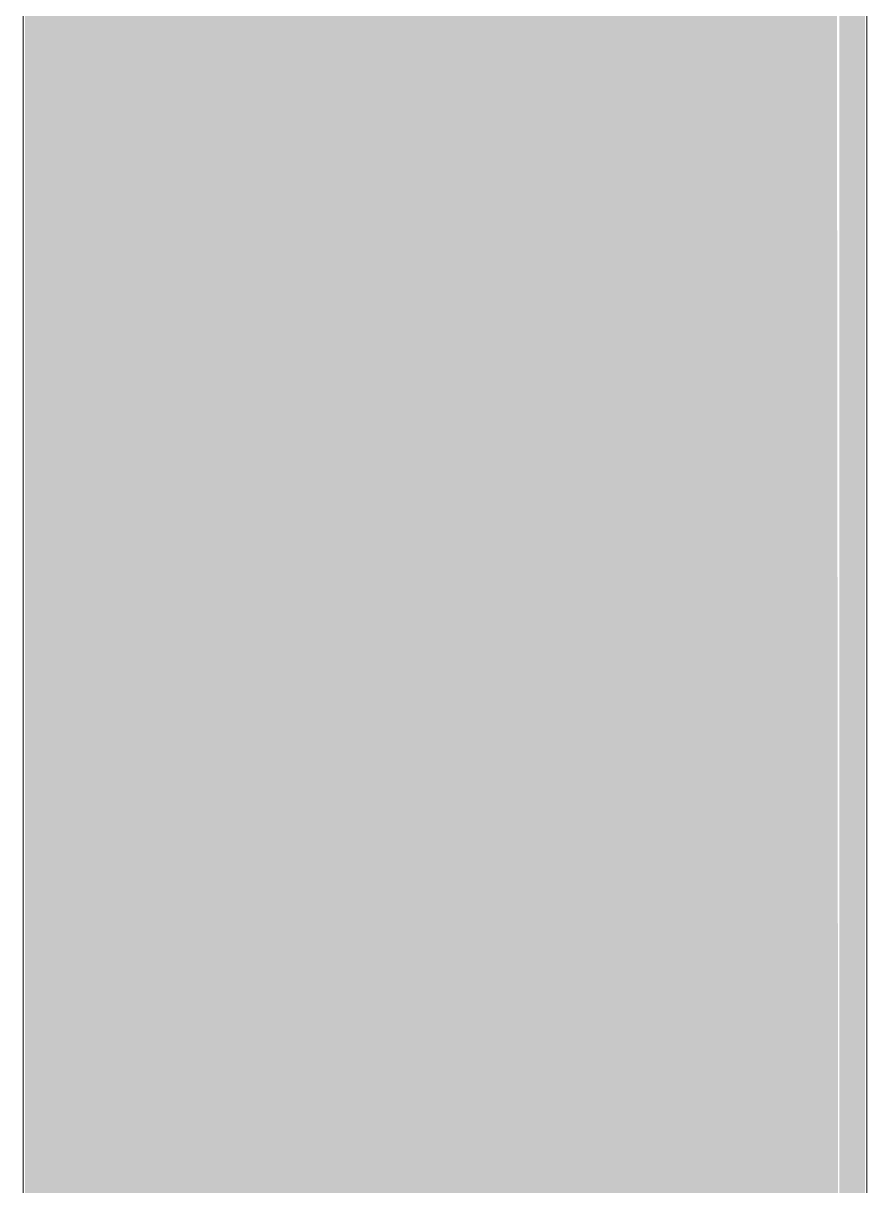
# Model space of a CAD drawing. Header units: millimetres. Extents: x -3576 to 4228, y -1686 to 5244.
# Drawn here: x -1816.4 to -1721.1, y 396.2 to 527.5 of the extents above; entities that cross this region are included whole.
import ezdxf

# ---------------------------------------------------------------- set-up
doc = ezdxf.new("R2010")
doc.units = ezdxf.units.MM
doc.layers.add('A_--------_E-', color=8, linetype='Continuous', lineweight=9)
doc.layers.add('M-_EQPT----_E', color=7, linetype='Continuous', lineweight=9)

# ---------------------------------------------------------------- blocks, each defined once
blk = doc.blocks.new('PNS-Filter column D1200 _180 Left feed 50-50_ - ASY PNS-Filter column D1200_iam-904181-В50 Аксонометрия')
at = {"layer": 'A_--------_E-'}
h = blk.add_hatch(color=254, dxfattribs=at)
h.paths.add_polyline_path([(-1813.33, 238.23), (-1811.98, 241.13), (-1811.98, 561.53), (-1813.33, 561.74), (-1813.33, 251.48)])
h.paths.add_polyline_path([(-1795.73, 565.26), (-1795.73, 574.3), (-1803.92, 575.66), (-1813.33, 568.68), (-1812.69, 568.05), (-1811.17, 567.65), (-1807.48, 567.08)])
h = blk.add_hatch(color=254, dxfattribs=at)
h.paths.add_polyline_path([(-1726.37, 258.24), (-1726.37, 548.98), (-1732.3, 549.4), (-1741.82, 550.68), (-1746.3, 551.37), (-1746.3, 261.32), (-1726.88, 258.31)])
h.paths.add_polyline_path([(-1743.24, 557.35), (-1741.71, 557.72), (-1730.43, 566.1), (-1747.51, 567.66), (-1780.18, 571.71), (-1792.05, 573.69), (-1792.05, 564.69), (-1745.52, 557.49)])
h = blk.add_hatch(color=254, dxfattribs=at)
h.paths.add_polyline_path([(-1724.25, 548.92), (-1721.35, 548.91), (-1721.35, 565.32), (-1724.25, 565.57), (-1724.25, 555.23)])
h.paths.add_polyline_path([(-1724.25, 257.91), (-1724.53, 548.92), (-1726.37, 548.85), (-1726.37, 258.24), (-1724.25, 257.91)])
h.paths.add_polyline_path([(-1722.31, 250.31), (-1721.35, 253.02), (-1721.56, 257.49), (-1724.25, 257.91), (-1724.5, 253.96), (-1724.55, 254.14), (-1726.88, 255.03), (-1738.95, 256.89), (-1738.95, 253.65), (-1725.47, 251.33), (-1724.47, 251.01)])
for points in [[(-1816.22, 231.99), (-1813.33, 238.23), (-1813.33, 561.74), (-1816.22, 562.19), (-1816.22, 237.95)], [(-1721.35, 257.4), (-1721.35, 548.91), (-1724.25, 548.85), (-1724.25, 257.91), (-1721.56, 257.49)]]:
    blk.add_hatch(color=10, dxfattribs=at).paths.add_polyline_path(points)
h = blk.add_hatch(color=254, dxfattribs=at)
h.paths.add_polyline_path([(-1811.98, 241.13), (-1800.13, 266.66), (-1797.8, 268.41), (-1794.01, 268.7), (-1746.3, 261.35), (-1746.3, 551.37), (-1811.98, 561.53), (-1811.98, 251.48)])
h.paths.add_polyline_path([(-1746.3, 254.79), (-1746.3, 258.03), (-1792.05, 265.11), (-1794.33, 264.94), (-1795.73, 263.88), (-1797.58, 259.61), (-1793.5, 261.28), (-1787.64, 261.18), (-1747.34, 254.95)])
for p, q in [((-1816.43, 225.51), (-1816.43, 562.22)), ((-1721.15, 548.92), (-1721.15, 253.27))]:
    blk.add_line(p, q, dxfattribs=at)
blk = doc.blocks.new('PNS-Filter column D1200 _180 Left feed 50-50_ - Standard-909429-В50 Аксонометрия')
blk.add_blockref('PNS-Filter column D1200 _180 Left feed 50-50_ - ASY PNS-Filter column D1200_iam-904181-В50 Аксонометрия', (0, 0))

msp = doc.modelspace()

# ---------------------------------------------------------------- block references
at = {"layer": 'M-_EQPT----_E'}
msp.add_blockref('PNS-Filter column D1200 _180 Left feed 50-50_ - Standard-909429-В50 Аксонометрия', (0, 0), dxfattribs=at)

doc.saveas('drawing.dxf')
